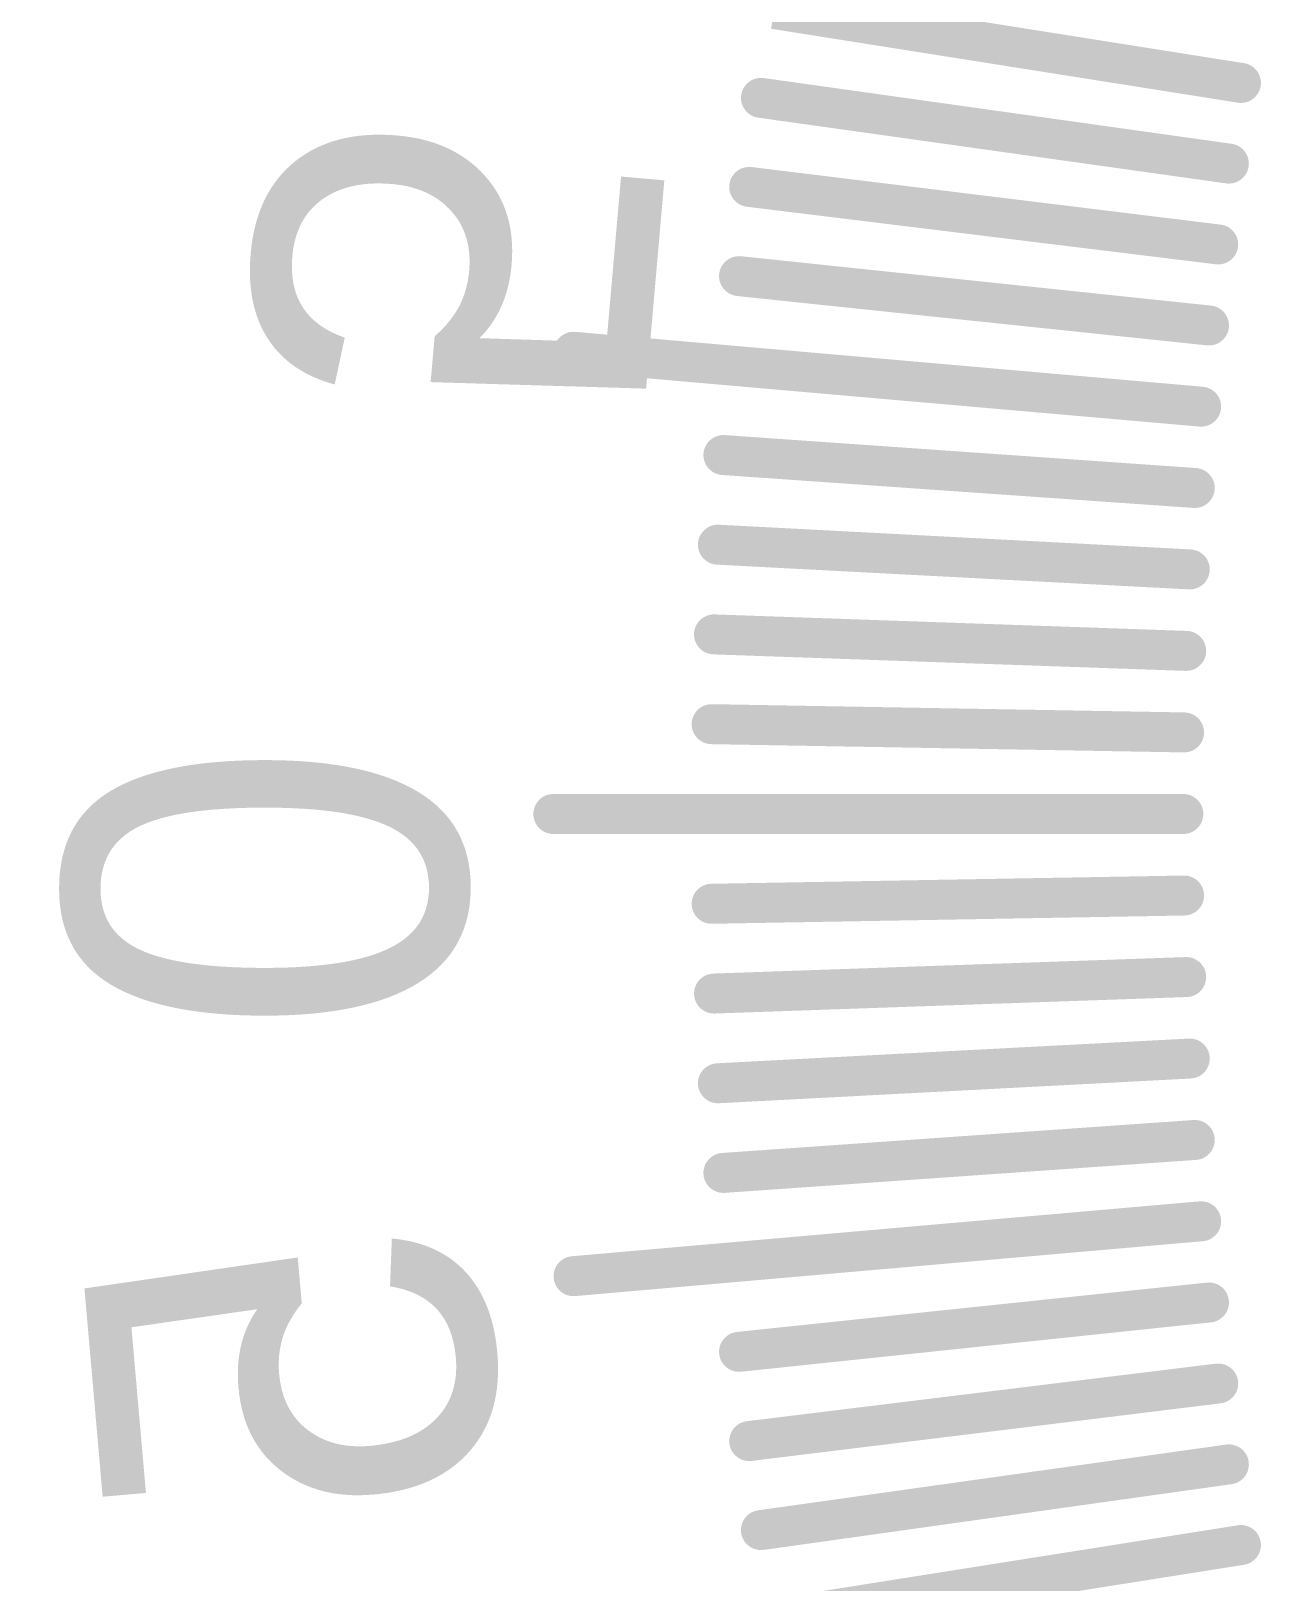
# Model space of a CAD drawing. Header units: millimetres. Extents: x -46.4 to 46.4, y -47.3 to 46.4.
# Drawn here: x -37.01 to -29.19, y -4.88 to 4.97 of the extents above; entities that cross this region are included whole.
import ezdxf

# ---------------------------------------------------------------- set-up
doc = ezdxf.new("R2010")
doc.units = ezdxf.units.MM
doc.layers.add('BottomOverlay', color=54, linetype='Continuous')
doc.layers.add('Mechanical1', color=6, linetype='Continuous')

msp = doc.modelspace()

# ---------------------------------------------------------------- linework, layer by layer
at = {"layer": 'BottomOverlay', "const_width": 0.254}
for points in [[(-32.2866, 5.1137), (-29.3235, 4.6444)], [(-32.3709, 4.5494), (-29.4001, 4.1319)], [(-32.4454, 3.9838), (-29.4678, 3.6182)], [(-32.51, 3.4169), (-29.5264, 3.1034)], [(-33.5609, 2.9362), (-29.5761, 2.5876)], [(-32.5647, 2.849), (-29.5761, 2.5876)], [(-32.6094, 2.2803), (-29.6167, 2.071)], [(-32.6443, 1.7108), (-29.6484, 1.5538)], [(-32.6691, 1.1408), (-29.671, 1.0361)], [(-32.6841, 0.5705), (-29.6845, 0.5181)], [(-33.6891, 0), (-29.6891, 0)], [(-33.6891, 0), (-29.6891, 0)], [(-32.6891, 0), (-29.6891, 0)], [(-32.6891, 0), (-29.6891, 0)], [(-32.6841, -0.5705), (-29.6845, -0.5181)], [(-32.6691, -1.1408), (-29.671, -1.0361)], [(-32.6443, -1.7108), (-29.6484, -1.5538)], [(-32.6094, -2.2803), (-29.6167, -2.071)], [(-33.5609, -2.9362), (-29.5761, -2.5876)], [(-32.5647, -2.849), (-29.5761, -2.5876)], [(-32.51, -3.4169), (-29.5264, -3.1034)], [(-32.4454, -3.9838), (-29.4678, -3.6182)], [(-32.3709, -4.5494), (-29.4001, -4.1319)], [(-32.2866, -5.1137), (-29.3235, -4.6444)]]:
    msp.add_lwpolyline(points, dxfattribs=at)
at = {"layer": 'BottomOverlay', "const_width": 0.127}
for points in [[(-29.387, 4.6444, 1), (-29.26, 4.6444, 1)], [(-32.4344, 4.5494, 1), (-32.3074, 4.5494, 1)], [(-29.4636, 4.1319, 1), (-29.3366, 4.1319, 1)], [(-32.5089, 3.9838, 1), (-32.3819, 3.9838, 1)], [(-29.5313, 3.6182, 1), (-29.4043, 3.6182, 1)], [(-32.5735, 3.4169, 1), (-32.4465, 3.4169, 1)], [(-29.5899, 3.1034, 1), (-29.4629, 3.1034, 1)], [(-33.6244, 2.9362, 1), (-33.4974, 2.9362, 1)], [(-32.6282, 2.849, 1), (-32.5012, 2.849, 1)], [(-29.6396, 2.5876, 1), (-29.5126, 2.5876, 1)], [(-29.6396, 2.5876, 1), (-29.5126, 2.5876, 1)], [(-32.6729, 2.2803, 1), (-32.5459, 2.2803, 1)], [(-29.6802, 2.071, 1), (-29.5532, 2.071, 1)], [(-32.7078, 1.7108, 1), (-32.5808, 1.7108, 1)], [(-29.7119, 1.5538, 1), (-29.5849, 1.5538, 1)], [(-32.7326, 1.1408, 1), (-32.6056, 1.1408, 1)], [(-29.7345, 1.0361, 1), (-29.6075, 1.0361, 1)], [(-32.7476, 0.5705, 1), (-32.6206, 0.5705, 1)], [(-29.748, 0.5181, 1), (-29.621, 0.5181, 1)], [(-33.7526, 0, 1), (-33.6256, 0, 1)], [(-33.7526, 0, 1), (-33.6256, 0, 1)], [(-32.7526, 0, 1), (-32.6256, 0, 1)], [(-32.7526, 0, 1), (-32.6256, 0, 1)], [(-29.7526, 0, 1), (-29.6256, 0, 1)], [(-29.7526, 0, 1), (-29.6256, 0, 1)], [(-29.7526, 0, 1), (-29.6256, 0, 1)], [(-29.7526, 0, 1), (-29.6256, 0, 1)], [(-29.748, -0.5181, 1), (-29.621, -0.5181, 1)], [(-32.7476, -0.5705, 1), (-32.6206, -0.5705, 1)], [(-29.7345, -1.0361, 1), (-29.6075, -1.0361, 1)], [(-32.7326, -1.1408, 1), (-32.6056, -1.1408, 1)], [(-29.7119, -1.5538, 1), (-29.5849, -1.5538, 1)], [(-32.7078, -1.7108, 1), (-32.5808, -1.7108, 1)], [(-29.6802, -2.071, 1), (-29.5532, -2.071, 1)], [(-32.6729, -2.2803, 1), (-32.5459, -2.2803, 1)], [(-29.6396, -2.5876, 1), (-29.5126, -2.5876, 1)], [(-29.6396, -2.5876, 1), (-29.5126, -2.5876, 1)], [(-32.6282, -2.849, 1), (-32.5012, -2.849, 1)], [(-33.6244, -2.9362, 1), (-33.4974, -2.9362, 1)], [(-29.5899, -3.1034, 1), (-29.4629, -3.1034, 1)], [(-32.5735, -3.4169, 1), (-32.4465, -3.4169, 1)], [(-29.5313, -3.6182, 1), (-29.4043, -3.6182, 1)], [(-32.5089, -3.9838, 1), (-32.3819, -3.9838, 1)], [(-29.4636, -4.1319, 1), (-29.3366, -4.1319, 1)], [(-32.4344, -4.5494, 1), (-32.3074, -4.5494, 1)], [(-29.387, -4.6444, 1), (-29.26, -4.6444, 1)]]:
    msp.add_lwpolyline(points, format="xyb", close=True, dxfattribs=at)
at = {"layer": 'Mechanical1', "const_width": 0.254}
for points in [[(-46.2567, 0, -0.414214), (0, 46.2567)], [(0, -46.2567, -0.414214), (-46.2567, 0)]]:
    msp.add_lwpolyline(points, format="xyb", dxfattribs=at)

# ---------------------------------------------------------------- texts
at = {"layer": 'BottomOverlay', "text_generation_flag": 2}
for s, rotation, p in [('5', 265, (-35.6554, 2.6426)), ('0', 90, (-34.25, 0.475)), ('0', 90, (-34.25, 0.475)), ('5', 95, (-34.1611, -2.5119))]:
    msp.add_text(s, height=2.54, rotation=rotation, dxfattribs=at).set_placement(p)

doc.saveas('drawing.dxf')
